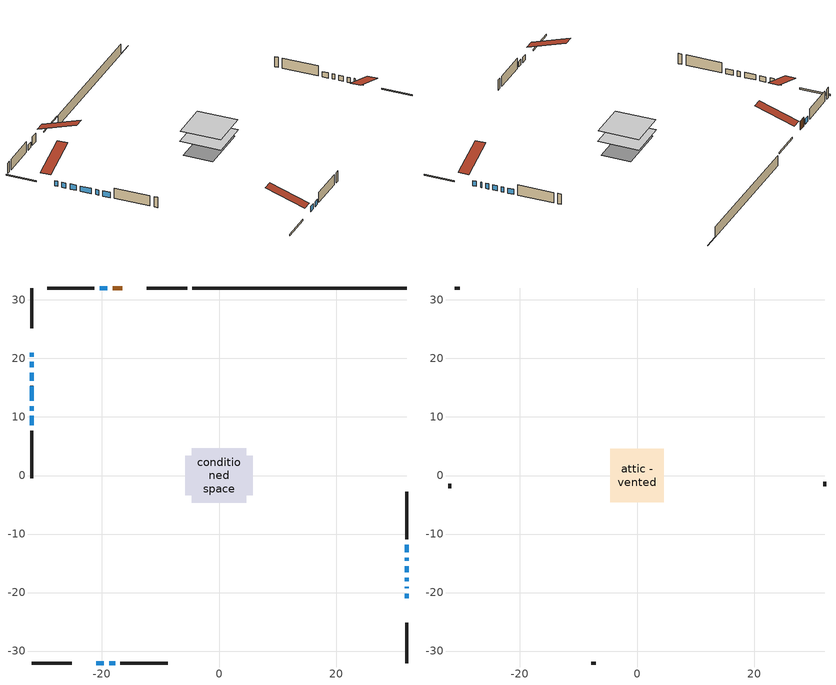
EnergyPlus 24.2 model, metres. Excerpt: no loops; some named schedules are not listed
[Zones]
conditioned space
 floor adiabatic (AdiabaticFloorConstruction): -4.65,-4.65 -4.65,4.65 4.65,4.65 4.65,-4.65 z1.12
 floor foundation (Slab1 construction): -5.79,-3.35 -5.79,3.35 5.79,3.35 5.79,-3.35 z-1.32
 wall outside (RimJoist1 construction): -5.46,32.04 -12.32,32.04 / -32.04,-32.04 -25.18,-32.04 / -32.04,32.04 -32.04,25.18 / 32.04,-32.04 32.04,-25.18 z1.12:1.42
 wall outside (AdiabaticWallConstruction 1): -16.52,32.04 -18.14,32.04 z1.12:3.15
 wall outside (AdiabaticWallConstruction): 32.04,-20.98 32.04,-20.2 / 32.04,-19.27 32.04,-18.98 / -32.04,20.98 -32.04,20.34 / -32.04,19.41 -32.04,18.52 / -32.04,17.59 -32.04,16.22 / -19.07,32.04 -20.36,32.04 / -20.98,-32.04 -19.69,-32.04 / 32.04,-18.06 32.04,-17.47 / 32.04,-16.54 32.04,-15.53 / -32.04,15.3 -32.04,12.75 / -32.04,11.83 -32.04,11.1 / -32.04,10.17 -32.04,8.56 / -18.76,-32.04 -17.77,-32.04 / 32.04,-14.6 32.04,-14.03 / 32.04,-13.1 32.04,-11.8 z1.12:2.34
 wall outside (Wall1 construction): -21.29,32.04 -29.39,32.04 / -16.84,-32.04 -8.75,-32.04 / -32.04,7.63 -32.04,-0.46 / 32.04,-10.88 32.04,-2.78 z1.12:3.56
 wall foundation (FoundationWall1 construction): -4.53,32.04,-1.32 -4.53,32.04,1.12 28.06,32.04,1.12 28.06,32.04,-1.22 32.04,32.04,-1.22 32.04,32.04,-1.32
 window (WindowConstruction): 32.04,-20.98 32.04,-20.2 z1.12:2.34
 window (WindowConstruction 9): 32.04,-19.27 32.04,-18.99 z1.12:2.34
 window (WindowConstruction 10): -32.04,20.98 -32.04,20.34 z1.12:2.34
 window (WindowConstruction 11): -32.04,19.41 -32.04,18.52 z1.12:2.34
 window (WindowConstruction 12): -32.04,17.59 -32.04,16.22 z1.12:2.34
 window (WindowConstruction 13): -19.07,32.04 -20.36,32.04 z1.12:2.34
 window (WindowConstruction 14): -20.98,-32.04 -19.69,-32.04 z1.12:2.34
 window (WindowConstruction 1): 32.04,-18.06 32.04,-17.47 z1.12:2.34
 window (WindowConstruction 2): 32.04,-16.54 32.04,-15.53 z1.12:2.34
 window (WindowConstruction 3): -32.04,15.29 -32.04,12.75 z1.12:2.34
 window (WindowConstruction 4): -32.04,11.82 -32.04,11.1 z1.12:2.34
 window (WindowConstruction 5): -32.04,10.17 -32.04,8.56 z1.12:2.34
 window (WindowConstruction 6): -18.76,-32.04 -17.77,-32.04 z1.12:2.34
 window (WindowConstruction 7): 32.04,-14.6 32.04,-14.03 z1.12:2.34
 window (WindowConstruction 8): 32.04,-13.1 32.04,-11.81 z1.12:2.34
 door (Door): -16.52,32.04 -18.14,32.04 z1.12:3.15
 ceiling adiabatic (AdiabaticFloorConstruction): 4.65,-4.65 4.65,4.65 -4.65,4.65 -4.65,-4.65 z1.12
attic - vented
 floor to conditioned space (Floor1 construction Reversed): -4.56,-4.56 -4.56,4.56 4.56,4.56 4.56,-4.56 z3.56
 wall outside (Wall2 construction): -30.32,32.04 -31.11,32.04 / -7.82,-32.04 -7.02,-32.04 / -32.04,-1.39 -32.04,-2.19 / 32.04,-1.85 32.04,-1.05 z1.12:3.56
 roof outside (Roof1 construction): -15.59,32.04,3.56 -15.59,23.15,6.52 -13.25,23.15,6.52 -13.25,32.04,3.56; -21.91,-32.04,3.56 -21.91,-23.15,6.52 -24.26,-23.15,6.52 -24.26,-32.04,3.56; -32.04,21.91,3.56 -23.15,21.91,6.52 -23.15,24.26,6.52 -32.04,24.26,3.56; 32.04,-21.91,3.56 23.15,-21.91,6.52 23.15,-24.26,6.52 32.04,-24.26,3.56
[Building]
Building 1: Terrain=Suburbs
[Site:Location]
Saskatoon Intl AP_SK: Latitude {deg}=52.17; Longitude {deg}=-106.7; Time Zone {hr}=-6; Elevation {m}=504; Keep Site Location Information=Yes
[Site:GroundTemperature:Shallow]
-3.29371, -5.9198, -6.13011, -4.88389, 0.118965, 5.09852, 9.41553, 12.1502, 12.3826, 10.1583, 5.95142, 1.12462
[Site:WaterMainsTemperature]
Calculation Method=Schedule; Temperature Schedule=mains temperature schedule
[Material] Roughness=Rough; Thermal Absorptance=0.9
Name | Thickness {m} | Conductivity {W/m-K} | Density {kg/m3} | Specific Heat {J/kg-K} | Solar Absorptance | Visible Absorptance
asphalt or fiberglass shingles | 0.00635 | 0.162714 | 1121.4 | 1465.45 | 0.84 | 0.84
ceiling loosefill ins | 0.169333 | 0.0480833 | 16.02 | 1046.75 | 0.7 | 0.7
ceiling stud and cavity | 0.1397 | 0.113177 | 65.682 | 1177.47 | 0.7 | 0.7
concrete 4.0 in. | 0.1016 | 1.803125 | 2242.8 | 837.4 | 0.7 | 0.7
concrete 8.0 in. | 0.2032 | 1.803125 | 2242.8 | 837.4 | 0.7 | 0.7
door material | 0.04445 | 0.053851 | 512.64 | 1214.23 | 0.7 | 0.7
exterior vertical ins | 0.0369022 | 0.029427 | 32.04 | 1214.23 | 0.7 | 0.7
floor covering | 0.0127 | 0.0433444 | 54.468 | 1339.84 | 0.6 | 0.6
floor rigid ins; wall rigid ins | 0.512978 | 0.029427 | 32.04 | 1214.23 | 0.7 | 0.7
floor stud and cavity | 0.1397 | 1.75129 | 37.0049 | 1207.88 | 0.7 | 0.7
furniture material conditioned space 1 | 0.1524 | 0.115458 | 640.8 | 1214.23 | 0.6 | 0.6
gypsum board | 0.0127 | 0.160291 | 801 | 837.4 | 0.6 | 0.6
gypsum board 1 | 0.0127 | 0.160291 | 801 | 837.4 | 0.7 | 0.7
osb sheathing 0.5 in. | 0.0127 | 0.115458 | 512.64 | 1214.23 | 0.7 | 0.7
osb sheathing 0.75 in. | 0.01905 | 0.115458 | 512.64 | 1214.23 | 0.7 | 0.7
osb sheathing 2.0 in. | 0.0508 | 0.115458 | 512.64 | 1214.23 | 0.7 | 0.7
rim joist stud and cavity | 0.0508 | 0.0495211 | 125.044 | 1163.47 | 0.6 | 0.6
wall stud and cavity | 0.1397 | 0.114321 | 139.0536 | 1170.24 | 0.7 | 0.7
wall stud and cavity 1 | 0.0889 | 6.1454 | 50.32683 | 1063.81 | 0.6 | 0.6
wall stud and cavity 2 | 0.0889 | 0.380278 | 52.3479 | 1209.89 | 0.7 | 0.7
wall stud and cavity 3 | 0.0889 | 0.391764 | 83.0341 | 1211.67 | 0.7 | 0.7
wood siding | 0.0254 | 0.102417 | 544.68 | 1172.36 | 0 | 0
wood siding 1 | 0.00254 | 0.102417 | 544.68 | 1172.36 | 0 | 0
wood siding 2; wood siding 3; wood siding 4 | 0.0254 | 0.102417 | 544.68 | 1172.36 | 0.7 | 0.7
[WindowMaterial:SimpleGlazingSystem]
Name | U-Factor {W/m2-K} | Solar Heat Gain Coefficient
WindowMaterial | 2.77257 | 0.64
WindowMaterial 1 | 2.961077 | 0.63
WindowMaterial 10 | 2.773703 | 0.65
WindowMaterial 11 | 2.779381 | 0.66
WindowMaterial 2 | 1.33603 | 0.5
WindowMaterial 3 | 1.254838 | 0.53
WindowMaterial 4 | 1.37748 | 0.49
WindowMaterial 5 | 1.29686 | 0.51
WindowMaterial 6 | 1.33887 | 0.5
WindowMaterial 7 | 2.96164 | 0.62
WindowMaterial 8 | 2.76746 | 0.63
WindowMaterial 9 | 6.01982 | 0.51
[Construction]
AdiabaticFloorConstruction: floor stud and cavity, floor rigid ins, osb sheathing 0.75 in., floor covering
AdiabaticWallConstruction: wood siding 3, wall rigid ins, wall stud and cavity 2, gypsum board
AdiabaticWallConstruction 1: wood siding 4, wall rigid ins, wall stud and cavity 2, gypsum board
Door: door material
Floor1 construction Reversed: gypsum board, ceiling stud and cavity, ceiling loosefill ins
FoundationWall1 construction: concrete 8.0 in., gypsum board 1
furniture construction conditioned space 1: furniture material conditioned space 1
PartitionWallConstruction: gypsum board, wall stud and cavity 3, gypsum board
RimJoist1 construction: wood siding 2, osb sheathing 2.0 in., rim joist stud and cavity
Roof1 construction: asphalt or fiberglass shingles
Slab1 construction: concrete 4.0 in.
Wall1 construction: wood siding, osb sheathing 0.5 in., wall stud and cavity, gypsum board
Wall2 construction: wood siding 1, wall stud and cavity 1
WindowConstruction: WindowMaterial
WindowConstruction 1: WindowMaterial 1
WindowConstruction 10; WindowConstruction 13; WindowConstruction 14; WindowConstruction 8: WindowMaterial 8
WindowConstruction 11: WindowMaterial 10
WindowConstruction 12: WindowMaterial 11
WindowConstruction 2: WindowMaterial 2
WindowConstruction 3: WindowMaterial 3
WindowConstruction 4: WindowMaterial 4
WindowConstruction 5: WindowMaterial 5
WindowConstruction 6: WindowMaterial 6
WindowConstruction 7: WindowMaterial 7
WindowConstruction 9: WindowMaterial 9
[Zone] Multiplier=1; Part of Total Floor Area=Yes
Name | Volume {m3}
attic - vented | 40.0914
conditioned space | 410.3
[Space]
Name | Zone | Volume {m3}
attic - vented 1 | attic - vented | 40.0914
conditioned space 1 | conditioned space | 410.3
[ZoneInfiltration:EffectiveLeakageArea]
infil attic - vented 1: Zone or Space=attic - vented 1; Schedule=Always On Discrete; Effective Air Leakage Area {cm2}=2857.03; Stack Coefficient=0.000375655; Wind Coefficient=1.30953e-05
[ZoneMixing]
whole house fan mix: Zone or Space=attic - vented; Schedule=Always On Continuous; Design Flow Rate Calculation Method=Flow/Zone; Design Flow Rate {m3/s}=0; Source Zone or Space=conditioned space
[SurfaceProperty:ExposedFoundationPerimeter]
Slab1: Exposed Perimeter Calculation Method=TotalExposedPerimeter; Total Exposed Perimeter {m}=36.576
[InternalMass] Zone or ZoneList=conditioned space; Space or SpaceList=conditioned space 1
Name | Construction | Surface Area {m2}
furniture mass conditioned space 1 | furniture construction conditioned space 1 | 65.6802
partition wall mass | PartitionWallConstruction | 164.201
[Lights]
interior lighting: Zone or ZoneList or Space or SpaceList=conditioned space 1; Schedule=interior lighting schedule; Design Level Calculation Method=LightingLevel; Lighting Level {W}=343.2; Return Air Fraction=0; Fraction Radiant=0.6; Fraction Visible=0.2; Fraction Replaceable=1
[People]
occupants: Zone or ZoneList or Space or SpaceList=conditioned space 1; Number of People Schedule=occupants schedule; Number of People Calculation Method=People; Number of People=3; Fraction Radiant=0.314171; Sensible Heat Fraction=0.56303; Activity Level Schedule=occupants activity schedule; Carbon Dioxide Generation Rate {m3/s-W}=0; Enable ASHRAE 55 Comfort Warnings=No; Mean Radiant Temperature Calculation Type=EnclosureAveraged
[ElectricEquipment] Zone or ZoneList or Space or SpaceList=conditioned space 1; Design Level Calculation Method=EquipmentLevel
Name | Schedule | Design Level {W} | Fraction Latent | Fraction Radiant | Fraction Lost
clothes dryer | clothes dryer schedule | 140.772 | 0.015 | 0.081 | 0.85
clothes washer | clothes washer schedule | 32.1985 | 0.03 | 0.162 | 0.7
cooking range | cooking range schedule | 215.147 | 0.08 | 0.432 | 0.2
dishwasher | dishwasher schedule | 66.8632 | 0.3 | 0.18 | 0.4
fridge | fridge schedule | 72.9452 | 0 | 0.6 | 0
mech vent house fan | mech vent house fan schedule | 0 | 0 | 0 | 1
mech vent house fan cfis | mech vent house fan cfis schedule | 0 | 0 | 0 | 0
misc plug loads | misc plug loads schedule | 494.7 | 0.045 | 0.513 | 0.1
whole house fan | Always On Discrete | 0 | 0 | 0 | 1
[OtherEquipment] Zone or ZoneList or Space or SpaceList=conditioned space 1; Design Level Calculation Method=EquipmentLevel
Name | Fuel Type | Schedule | Design Level {W} | Fraction Latent | Fraction Radiant | Fraction Lost
clothes dryer 1 | Electricity | clothes dryer schedule | 0 | 0.015 | 0.081 | 0.85
cooking range 1 | Electricity | cooking range schedule | 0 | 0.08 | 0.432 | 0.2
general water use latent | None | general water use schedule | 62.594 | 1 | 0 | 0
general water use sensible | None | general water use schedule | -61.6891 | 0 | 0.6 | 0
mech vent house fan latent load | None | Always On Discrete | 0 | 1 | 0 | 0
mech vent house fan sensible load | None | Always On Discrete | 0 | 0 | 0 | 0
water heater energy adjustment1 | NaturalGas | Always On Discrete | 0.01 | 0 | 0 | 1
[ZoneInfiltration:DesignFlowRate] Zone or ZoneList or Space or SpaceList=conditioned space 1; Schedule=Always On Discrete; Design Flow Rate Calculation Method=Flow/Zone; Design Flow Rate {m3/s}=0
infil flow; natural vent flow; whole house fan flow
[AvailabilityManager:Scheduled]
central ac and furnace airloop Availability Manager: Schedule=Always On Discrete
[Foundation:Kiva]
Foundation Kiva 1: Initial Indoor Air Temperature {C}=21; Wall Height Above Grade {m}=1.11999; Wall Depth Below Slab {m}=0.2032; Custom Block Material Name 1=exterior vertical ins; Custom Block Depth 1 {m}=2.43998; Custom Block X Position 1 {m}=0.2159; Custom Block Z Position 1 {m}=0
[Foundation:Kiva:Settings]
Soil Conductivity {W/m-K}=0.849921; Soil Density {kg/m3}=1842.3; Soil Specific Heat {J/kg-K}=418.7; Ground Solar Absorptivity=0.9; Ground Thermal Absorptivity=0.9; Ground Surface Roughness {m}=0.03; Far-Field Width {m}=40; Deep-Ground Boundary Condition=ZeroFlux; Deep-Ground Depth {m}=40; Minimum Cell Dimension {m}=0.2; Maximum Cell Growth Coefficient=3; Simulation Timestep=Timestep
[Exterior:Lights]
exterior lighting: Schedule=exterior lighting schedule; Design Level {W}=75.6
[EnergyManagementSystem:GlobalVariable]
central_ac_and_furnace_airloop_Fan_RTF
infil_program_Qfan
infil_program_Qinf
natural_vent_program_Qnv
natural_vent_program_Qwhf
[EnergyManagementSystem:Sensor]
Name | Output:Variable or Output:Meter Index Key | Output:Variable or Output:Meter
airflow_gain | infil flow | Infiltration Sensible Heat Gain Energy
airflow_gain_1 | natural vent flow | Infiltration Sensible Heat Gain Energy
airflow_gain_2 | whole house fan flow | Infiltration Sensible Heat Gain Energy
airflow_loss | infil flow | Infiltration Sensible Heat Loss Energy
airflow_loss_1 | natural vent flow | Infiltration Sensible Heat Loss Energy
airflow_loss_2 | whole house fan flow | Infiltration Sensible Heat Loss Energy
clg_load_cond |  | Cooling:EnergyTransfer:Zone:CONDITIONED SPACE
clg_sp_s; clg_sp_s_1 | cooling setpoint | Schedule Value
clothes_dryer_exhaust_0_sch_s | clothes dryer exhaust 0 schedule | Schedule Value
cool_season | cooling season schedule | Schedule Value
htg_load_cond |  | Heating:EnergyTransfer:Zone:CONDITIONED SPACE
htg_sp_s; htg_sp_s_1 | heating setpoint | Schedule Value
ig_ee_conv | clothes dryer | Electric Equipment Convective Heating Energy
ig_ee_conv_2 | cooking range | Electric Equipment Convective Heating Energy
ig_ee_conv_4 | fridge | Electric Equipment Convective Heating Energy
ig_ee_conv_5 | misc plug loads | Electric Equipment Convective Heating Energy
ig_ee_conv_6 | whole house fan | Electric Equipment Convective Heating Energy
ig_ee_rad | clothes dryer | Electric Equipment Radiant Heating Energy
ig_ee_rad_2 | cooking range | Electric Equipment Radiant Heating Energy
ig_ee_rad_4 | fridge | Electric Equipment Radiant Heating Energy
ig_ee_rad_5 | misc plug loads | Electric Equipment Radiant Heating Energy
ig_ee_rad_6 | whole house fan | Electric Equipment Radiant Heating Energy
ig_lgt_conv | interior lighting | Lights Convective Heating Energy
ig_lgt_rad | interior lighting | Lights Radiant Heating Energy
ig_lgt_vis | interior lighting | Lights Visible Radiation Heating Energy
ig_oe_conv | clothes dryer 1 | Other Equipment Convective Heating Energy
ig_oe_conv_1 | cooking range 1 | Other Equipment Convective Heating Energy
ig_oe_conv_2 | general water use latent | Other Equipment Convective Heating Energy
ig_oe_conv_3 | general water use sensible | Other Equipment Convective Heating Energy
ig_oe_conv_4 | water heater energy adjustment1 | Other Equipment Convective Heating Energy
ig_oe_rad | clothes dryer 1 | Other Equipment Radiant Heating Energy
ig_oe_rad_1 | cooking range 1 | Other Equipment Radiant Heating Energy
ig_oe_rad_2 | general water use latent | Other Equipment Radiant Heating Energy
ig_oe_rad_3 | general water use sensible | Other Equipment Radiant Heating Energy
ig_oe_rad_4 | water heater energy adjustment1 | Other Equipment Radiant Heating Energy
ig_ppl_conv | occupants | People Convective Heating Energy
ig_ppl_rad | occupants | People Radiant Heating Energy
im_conv | furniture mass conditioned space 1 | Surface Inside Face Convection Heat Gain Energy
im_conv_1 | partition wall mass | Surface Inside Face Convection Heat Gain Energy
im_ig | furniture mass conditioned space 1 | Surface Inside Face Internal Gains Radiation Heat Gain Energy
im_ig_1 | partition wall mass | Surface Inside Face Internal Gains Radiation Heat Gain Energy
im_lgt | furniture mass conditioned space 1 | Surface Inside Face Lights Radiation Heat Gain Energy
im_lgt_1 | partition wall mass | Surface Inside Face Lights Radiation Heat Gain Energy
im_sol | furniture mass conditioned space 1 | Surface Inside Face Solar Radiation Heat Gain Energy
im_sol_1 | partition wall mass | Surface Inside Face Solar Radiation Heat Gain Energy
im_surf | furniture mass conditioned space 1 | Surface Inside Face Net Surface Thermal Radiation Heat Gain Energy
im_surf_1 | partition wall mass | Surface Inside Face Net Surface Thermal Radiation Heat Gain Energy
mv_conv | mech vent house fan | Electric Equipment Convective Heating Energy
mv_conv_1 | mech vent house fan cfis | Electric Equipment Convective Heating Energy
mv_conv_2 | mech vent house fan latent load | Other Equipment Convective Heating Energy
mv_conv_3 | mech vent house fan sensible load | Other Equipment Convective Heating Energy
mv_rad | mech vent house fan | Electric Equipment Radiant Heating Energy
mv_rad_1 | mech vent house fan cfis | Electric Equipment Radiant Heating Energy
mv_rad_2 | mech vent house fan latent load | Other Equipment Radiant Heating Energy
mv_rad_3 | mech vent house fan sensible load | Other Equipment Radiant Heating Energy
natural_vent_s | natural vent schedule | Schedule Value
out_pb_s |  | Site Outdoor Air Barometric Pressure
out_wt_s |  | Site Outdoor Air Humidity Ratio
site_vw_s |  | Site Wind Speed
ss_back_out | Window1 | Surface Window Shortwave from Zone Back Out Window Heat Transfer Rate
ss_back_out_1 | Window11 | Surface Window Shortwave from Zone Back Out Window Heat Transfer Rate
ss_back_out_10 | Window5 | Surface Window Shortwave from Zone Back Out Window Heat Transfer Rate
ss_back_out_11 | Window6 | Surface Window Shortwave from Zone Back Out Window Heat Transfer Rate
ss_back_out_12 | Window7 | Surface Window Shortwave from Zone Back Out Window Heat Transfer Rate
ss_back_out_13 | Window8 | Surface Window Shortwave from Zone Back Out Window Heat Transfer Rate
ss_back_out_14 | Window9 | Surface Window Shortwave from Zone Back Out Window Heat Transfer Rate
ss_back_out_2 | Window12 | Surface Window Shortwave from Zone Back Out Window Heat Transfer Rate
ss_back_out_3 | Window13 | Surface Window Shortwave from Zone Back Out Window Heat Transfer Rate
ss_back_out_4 | Window14 | Surface Window Shortwave from Zone Back Out Window Heat Transfer Rate
ss_back_out_5 | Window15 | Surface Window Shortwave from Zone Back Out Window Heat Transfer Rate
ss_back_out_6 | Window17 | Surface Window Shortwave from Zone Back Out Window Heat Transfer Rate
ss_back_out_7 | Window2 | Surface Window Shortwave from Zone Back Out Window Heat Transfer Rate
ss_back_out_8 | Window3 | Surface Window Shortwave from Zone Back Out Window Heat Transfer Rate
ss_back_out_9 | Window4 | Surface Window Shortwave from Zone Back Out Window Heat Transfer Rate
ss_conv | Door1 | Surface Inside Face Convection Heat Gain Energy
ss_conv_1 | Window1 | Surface Inside Face Convection Heat Gain Energy
ss_conv_10 | Window4 | Surface Inside Face Convection Heat Gain Energy
ss_conv_11 | Window5 | Surface Inside Face Convection Heat Gain Energy
ss_conv_12 | Window6 | Surface Inside Face Convection Heat Gain Energy
ss_conv_13 | Window7 | Surface Inside Face Convection Heat Gain Energy
ss_conv_14 | Window8 | Surface Inside Face Convection Heat Gain Energy
ss_conv_15 | Window9 | Surface Inside Face Convection Heat Gain Energy
ss_conv_2 | Window11 | Surface Inside Face Convection Heat Gain Energy
ss_conv_3 | Window12 | Surface Inside Face Convection Heat Gain Energy
ss_conv_4 | Window13 | Surface Inside Face Convection Heat Gain Energy
ss_conv_5 | Window14 | Surface Inside Face Convection Heat Gain Energy
ss_conv_6 | Window15 | Surface Inside Face Convection Heat Gain Energy
ss_conv_7 | Window17 | Surface Inside Face Convection Heat Gain Energy
ss_conv_8 | Window2 | Surface Inside Face Convection Heat Gain Energy
ss_conv_9 | Window3 | Surface Inside Face Convection Heat Gain Energy
ss_ig | Door1 | Surface Inside Face Internal Gains Radiation Heat Gain Energy
ss_ig_1 | Window1 | Surface Inside Face Internal Gains Radiation Heat Gain Energy
ss_ig_10 | Window4 | Surface Inside Face Internal Gains Radiation Heat Gain Energy
ss_ig_11 | Window5 | Surface Inside Face Internal Gains Radiation Heat Gain Energy
ss_ig_12 | Window6 | Surface Inside Face Internal Gains Radiation Heat Gain Energy
ss_ig_13 | Window7 | Surface Inside Face Internal Gains Radiation Heat Gain Energy
ss_ig_14 | Window8 | Surface Inside Face Internal Gains Radiation Heat Gain Energy
ss_ig_15 | Window9 | Surface Inside Face Internal Gains Radiation Heat Gain Energy
ss_ig_2 | Window11 | Surface Inside Face Internal Gains Radiation Heat Gain Energy
ss_ig_3 | Window12 | Surface Inside Face Internal Gains Radiation Heat Gain Energy
ss_ig_4 | Window13 | Surface Inside Face Internal Gains Radiation Heat Gain Energy
ss_ig_5 | Window14 | Surface Inside Face Internal Gains Radiation Heat Gain Energy
ss_ig_6 | Window15 | Surface Inside Face Internal Gains Radiation Heat Gain Energy
ss_ig_7 | Window17 | Surface Inside Face Internal Gains Radiation Heat Gain Energy
ss_ig_8 | Window2 | Surface Inside Face Internal Gains Radiation Heat Gain Energy
ss_ig_9 | Window3 | Surface Inside Face Internal Gains Radiation Heat Gain Energy
ss_lgt | Door1 | Surface Inside Face Lights Radiation Heat Gain Energy
ss_sol | Door1 | Surface Inside Face Solar Radiation Heat Gain Energy
ss_surf | Door1 | Surface Inside Face Net Surface Thermal Radiation Heat Gain Energy
ss_surf_1 | Window1 | Surface Inside Face Net Surface Thermal Radiation Heat Gain Energy
ss_surf_10 | Window4 | Surface Inside Face Net Surface Thermal Radiation Heat Gain Energy
ss_surf_11 | Window5 | Surface Inside Face Net Surface Thermal Radiation Heat Gain Energy
ss_surf_12 | Window6 | Surface Inside Face Net Surface Thermal Radiation Heat Gain Energy
ss_surf_13 | Window7 | Surface Inside Face Net Surface Thermal Radiation Heat Gain Energy
ss_surf_14 | Window8 | Surface Inside Face Net Surface Thermal Radiation Heat Gain Energy
ss_surf_15 | Window9 | Surface Inside Face Net Surface Thermal Radiation Heat Gain Energy
ss_surf_2 | Window11 | Surface Inside Face Net Surface Thermal Radiation Heat Gain Energy
ss_surf_3 | Window12 | Surface Inside Face Net Surface Thermal Radiation Heat Gain Energy
ss_surf_4 | Window13 | Surface Inside Face Net Surface Thermal Radiation Heat Gain Energy
ss_surf_5 | Window14 | Surface Inside Face Net Surface Thermal Radiation Heat Gain Energy
ss_surf_6 | Window15 | Surface Inside Face Net Surface Thermal Radiation Heat Gain Energy
ss_surf_7 | Window17 | Surface Inside Face Net Surface Thermal Radiation Heat Gain Energy
ss_surf_8 | Window2 | Surface Inside Face Net Surface Thermal Radiation Heat Gain Energy
ss_surf_9 | Window3 | Surface Inside Face Net Surface Thermal Radiation Heat Gain Energy
ss_trans_in | Window1 | Surface Window Transmitted Solar Radiation Rate
ss_trans_in_1 | Window11 | Surface Window Transmitted Solar Radiation Rate
ss_trans_in_10 | Window5 | Surface Window Transmitted Solar Radiation Rate
ss_trans_in_11 | Window6 | Surface Window Transmitted Solar Radiation Rate
ss_trans_in_12 | Window7 | Surface Window Transmitted Solar Radiation Rate
ss_trans_in_13 | Window8 | Surface Window Transmitted Solar Radiation Rate
ss_trans_in_14 | Window9 | Surface Window Transmitted Solar Radiation Rate
ss_trans_in_2 | Window12 | Surface Window Transmitted Solar Radiation Rate
ss_trans_in_3 | Window13 | Surface Window Transmitted Solar Radiation Rate
ss_trans_in_4 | Window14 | Surface Window Transmitted Solar Radiation Rate
ss_trans_in_5 | Window15 | Surface Window Transmitted Solar Radiation Rate
ss_trans_in_6 | Window17 | Surface Window Transmitted Solar Radiation Rate
ss_trans_in_7 | Window2 | Surface Window Transmitted Solar Radiation Rate
ss_trans_in_8 | Window3 | Surface Window Transmitted Solar Radiation Rate
ss_trans_in_9 | Window4 | Surface Window Transmitted Solar Radiation Rate
ss_trans_out | Window1 | Surface Inside Face Initial Transmitted Diffuse Transmitted Out Window Solar Radiation Rate
ss_trans_out_1 | Window11 | Surface Inside Face Initial Transmitted Diffuse Transmitted Out Window Solar Radiation Rate
ss_trans_out_10 | Window5 | Surface Inside Face Initial Transmitted Diffuse Transmitted Out Window Solar Radiation Rate
ss_trans_out_11 | Window6 | Surface Inside Face Initial Transmitted Diffuse Transmitted Out Window Solar Radiation Rate
ss_trans_out_12 | Window7 | Surface Inside Face Initial Transmitted Diffuse Transmitted Out Window Solar Radiation Rate
ss_trans_out_13 | Window8 | Surface Inside Face Initial Transmitted Diffuse Transmitted Out Window Solar Radiation Rate
ss_trans_out_14 | Window9 | Surface Inside Face Initial Transmitted Diffuse Transmitted Out Window Solar Radiation Rate
ss_trans_out_2 | Window12 | Surface Inside Face Initial Transmitted Diffuse Transmitted Out Window Solar Radiation Rate
ss_trans_out_3 | Window13 | Surface Inside Face Initial Transmitted Diffuse Transmitted Out Window Solar Radiation Rate
ss_trans_out_4 | Window14 | Surface Inside Face Initial Transmitted Diffuse Transmitted Out Window Solar Radiation Rate
ss_trans_out_5 | Window15 | Surface Inside Face Initial Transmitted Diffuse Transmitted Out Window Solar Radiation Rate
ss_trans_out_6 | Window17 | Surface Inside Face Initial Transmitted Diffuse Transmitted Out Window Solar Radiation Rate
ss_trans_out_7 | Window2 | Surface Inside Face Initial Transmitted Diffuse Transmitted Out Window Solar Radiation Rate
ss_trans_out_8 | Window3 | Surface Inside Face Initial Transmitted Diffuse Transmitted Out Window Solar Radiation Rate
ss_trans_out_9 | Window4 | Surface Inside Face Initial Transmitted Diffuse Transmitted Out Window Solar Radiation Rate
s_conv | Floor1 | Surface Inside Face Convection Heat Gain Energy
s_conv_1 | FoundationWall1 | Surface Inside Face Convection Heat Gain Energy
s_conv_10 | Wall1:180 | Surface Inside Face Convection Heat Gain Energy
s_conv_11 | Wall1:270 | Surface Inside Face Convection Heat Gain Energy
s_conv_12 | Wall1:90 | Surface Inside Face Convection Heat Gain Energy
